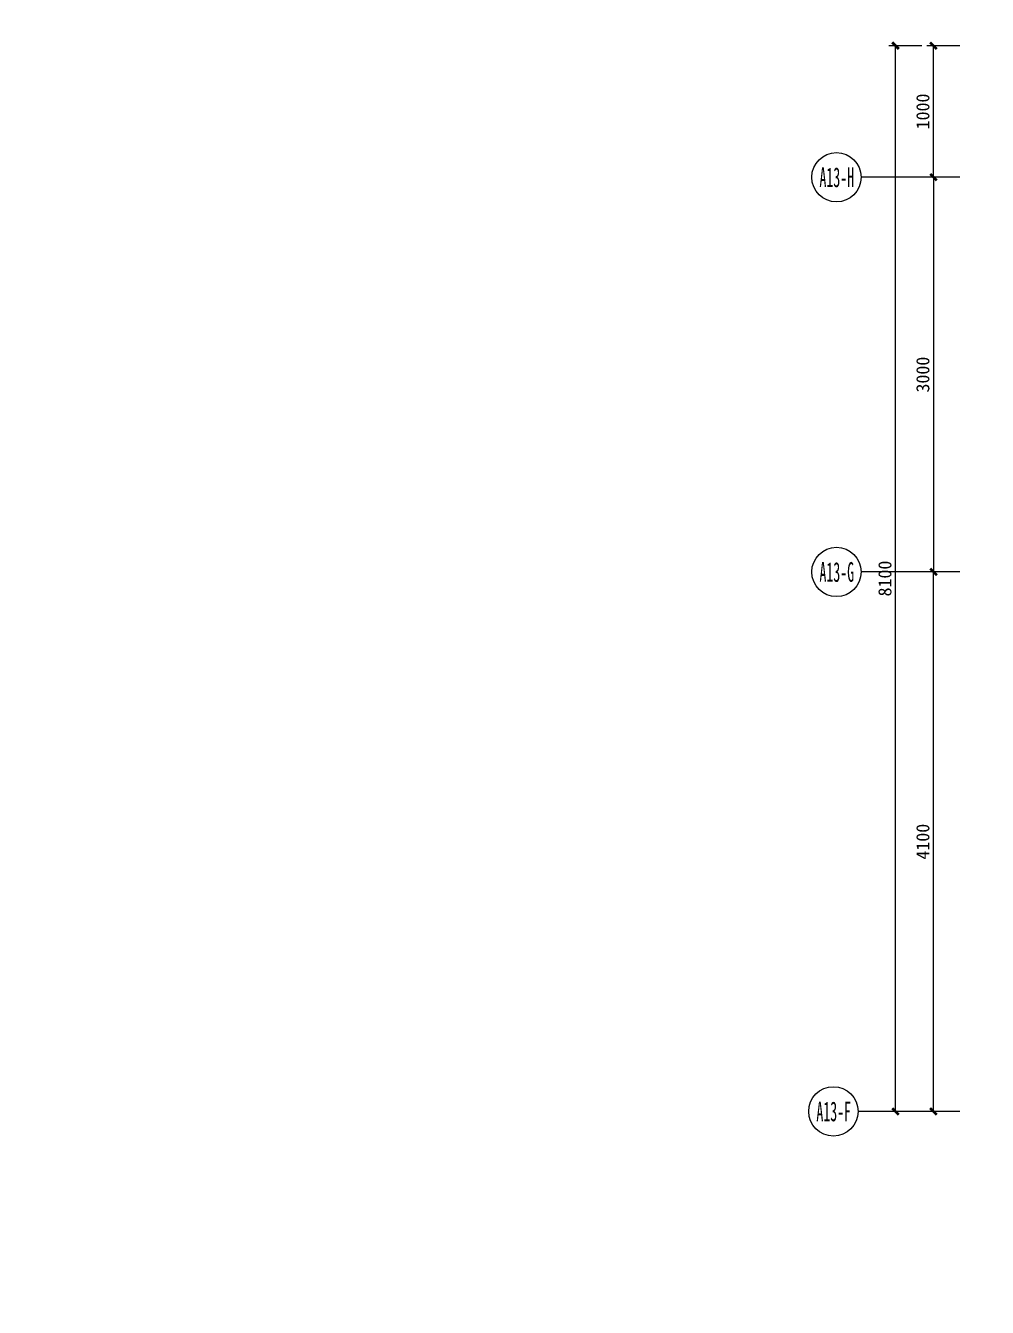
# Model space of a CAD drawing. Header units: millimetres. Extents: x -102565 to 103504, y -132507 to -120.
# Drawn here: x -1751 to 5559, y -31306 to -21564 of the extents above; entities that cross this region are included whole.
import ezdxf
from ezdxf import colors
from ezdxf.entities.mleader import LeaderData, LeaderLine
from ezdxf.enums import TextEntityAlignment as Align
from ezdxf.math import Vec2, Vec3

# ---------------------------------------------------------------- set-up
doc = ezdxf.new("R2010")
doc.units = ezdxf.units.MM
doc.header["$LTSCALE"] = 10
doc.layers.get('Defpoints').update_dxf_attribs({"color": 9})
for name, color, linetype in [('-B34  天花点位注释  LESS', 1, 'Continuous'), ('-B60  给   排   水  LESS', 2, 'Continuous'), ('AXIS', 3, 'Continuous')]:
    doc.layers.add(name, color=color, linetype=linetype)
doc.styles.add('LESS标准文字', font='simhei.ttf', dxfattribs={"height": 2})
doc.dimstyles.new('标准注释（LESS）', dxfattribs={"dimtxt": 2, "dimasz": 1, "dimexe": 1, "dimexo": 0, "dimgap": 0.6, "dimtad": 1, "dimdec": 0, "dimrnd": 5, "dimzin": 12, "dimtxsty": 'LESS标准文字', "dimblk": 'ARCHTICK', "dimcen": 0, "dimclrd": 1, "dimclre": 1, "dimclrt": 3, "dimadec": 0, "dimazin": 0, "dimtfac": 1, "dimtdec": 0, "dimtix": 1, "dimtofl": 0, "dimtmove": 2, "dimatfit": 3, "dimldrblk": 'DOT', "dimfxl": 4, "dimfxlon": 1, "dimtfill": 1, "dimtolj": 1, "dimarcsym": 0})

# ---------------------------------------------------------------- blocks, each defined once
blk = doc.blocks.new('_ArchTick')
at = {"color": 0, "linetype": 'ByBlock', "const_width": 0.4}
blk.add_lwpolyline([(-0.5, -0.5), (0.5, 0.5)], dxfattribs=at)
blk = doc.blocks.new('*D1174')
at = {"layer": '-B34  天花点位注释  LESS', "color": 1, "lineweight": -2, "transparency": 16777216}
for p, q in [((27025.3, -24516.3), (27364.4, -24516.3)), ((27314.4, -24516.3), (27314.4, -25116.7)), ((27025.3, -25116.7), (27364.4, -25116.7))]:
    blk.add_line(p, q, dxfattribs=at)
at = {"layer": 'Defpoints', "color": 0, "transparency": 16777216}
for p in [(-850, -120), (-50, -120), (-50, -142.1), (27025.3, -24516.3), (27025.3, -25116.7), (27314.4, -25116.7)]:
    blk.add_point(p, dxfattribs=at)
at = {"layer": '-B34  天花点位注释  LESS', "color": 1, "lineweight": -2, "transparency": 16777216, "xscale": 50, "yscale": 50, "zscale": 50}
for p, rotation in [((27314.4, -24516.3), 90), ((27314.4, -25116.7), 270)]:
    blk.add_blockref('_ArchTick', p, dxfattribs=dict(at, rotation=rotation))
at = {"layer": 'Defpoints', "color": 8, "transparency": 16777216, "insert": (-450, -142.1), "char_height": 30, "attachment_point": 5, "style": 'LESS标准文字'}
blk.add_mtext('\\A1;800', dxfattribs=at)
at = {"layer": '-B34  天花点位注释  LESS', "color": 3, "transparency": 16777216, "insert": (27233.8, -24816.5), "char_height": 100, "attachment_point": 5, "rotation": 90, "style": 'LESS标准文字', "bg_fill": 3, "box_fill_scale": 1.1, "bg_fill_color": 256, "bg_fill_true_color": 13158600, "bg_fill_transparency": 0}
blk.add_mtext('\\A1;600', dxfattribs=at)
blk = doc.blocks.new('_Dot')
at = {"color": 0, "linetype": 'ByBlock', "lineweight": -2}
blk.add_line((-0.5, 0), (-1, 0), dxfattribs=at)
at = {"color": 0, "linetype": 'ByBlock', "const_width": 0.5}
blk.add_lwpolyline([(-0.25, 0, 1), (0.25, 0, 1)], format="xyb", close=True, dxfattribs=at)
blk = doc.blocks.new('*D1260')
at = {"color": 1, "lineweight": -2, "transparency": 16777216}
for p, q in [((5061.2, -21716.7), (4811.2, -21716.7)), ((4861.2, -29816.7), (4861.2, -21716.7)), ((5061.2, -29816.7), (4811.2, -29816.7))]:
    blk.add_line(p, q, dxfattribs=at)
at = {"layer": 'Defpoints', "color": 0, "transparency": 16777216}
for p in [(4861.2, -21716.7), (5349.7, -21716.7), (5349.7, -29816.7)]:
    blk.add_point(p, dxfattribs=at)
at = {"color": 1, "lineweight": -2, "transparency": 16777216, "xscale": 50, "yscale": 50, "zscale": 50}
for p, rotation in [((4861.2, -21716.7), 90), ((4861.2, -29816.7), 270)]:
    blk.add_blockref('_ArchTick', p, dxfattribs=dict(at, rotation=rotation))
at = {"color": 3, "transparency": 16777216, "insert": (4780.6, -25766.7), "char_height": 100, "attachment_point": 5, "rotation": 90, "style": 'LESS标准文字', "bg_fill": 3, "box_fill_scale": 1.1, "bg_fill_color": 256, "bg_fill_true_color": 13158600, "bg_fill_transparency": 0}
blk.add_mtext('\\A1;8100', dxfattribs=at)
blk = doc.blocks.new('*D1261')
at = {"color": 1, "lineweight": -2, "transparency": 16777216}
for p, q in [((5349.7, -25716.7), (5099.7, -25716.7)), ((5149.7, -29816.7), (5149.7, -25716.7)), ((5349.7, -29816.7), (5099.7, -29816.7))]:
    blk.add_line(p, q, dxfattribs=at)
at = {"layer": 'Defpoints', "color": 0, "transparency": 16777216}
for p in [(5149.7, -25716.7), (5519.7, -25716.7), (5463.5, -29816.7)]:
    blk.add_point(p, dxfattribs=at)
at = {"color": 1, "lineweight": -2, "transparency": 16777216, "xscale": 50, "yscale": 50, "zscale": 50}
for p, rotation in [((5149.7, -25716.7), 90), ((5149.7, -29816.7), 270)]:
    blk.add_blockref('_ArchTick', p, dxfattribs=dict(at, rotation=rotation))
at = {"color": 3, "transparency": 16777216, "insert": (5069.1, -27766.7), "char_height": 100, "attachment_point": 5, "rotation": 90, "style": 'LESS标准文字', "bg_fill": 3, "box_fill_scale": 1.1, "bg_fill_color": 256, "bg_fill_true_color": 13158600, "bg_fill_transparency": 0}
blk.add_mtext('\\A1;4100', dxfattribs=at)
blk = doc.blocks.new('*D1262')
at = {"color": 1, "lineweight": -2, "transparency": 16777216}
for p, q in [((5349.7, -22716.7), (5099.7, -22716.7)), ((5149.7, -22716.7), (5149.7, -25716.7)), ((5349.7, -25716.7), (5099.7, -25716.7))]:
    blk.add_line(p, q, dxfattribs=at)
at = {"layer": 'Defpoints', "color": 0, "transparency": 16777216}
for p in [(5478.6, -22716.7), (5149.7, -25716.7), (5519.7, -25716.7)]:
    blk.add_point(p, dxfattribs=at)
at = {"color": 1, "lineweight": -2, "transparency": 16777216, "xscale": 50, "yscale": 50, "zscale": 50}
for p, rotation in [((5149.7, -22716.7), 90), ((5149.7, -25716.7), 270)]:
    blk.add_blockref('_ArchTick', p, dxfattribs=dict(at, rotation=rotation))
at = {"color": 3, "transparency": 16777216, "insert": (5069.1, -24216.7), "char_height": 100, "attachment_point": 5, "rotation": 90, "style": 'LESS标准文字', "bg_fill": 3, "box_fill_scale": 1.1, "bg_fill_color": 256, "bg_fill_true_color": 13158600, "bg_fill_transparency": 0}
blk.add_mtext('\\A1;3000', dxfattribs=at)
blk = doc.blocks.new('*D1263')
at = {"color": 1, "lineweight": -2, "transparency": 16777216}
for p, q in [((5349.7, -21716.7), (5099.7, -21716.7)), ((5149.7, -22716.7), (5149.7, -21716.7)), ((5349.7, -22716.7), (5099.7, -22716.7))]:
    blk.add_line(p, q, dxfattribs=at)
at = {"layer": 'Defpoints', "color": 0, "transparency": 16777216}
for p in [(5149.7, -21716.7), (5492.3, -21716.7), (5478.6, -22716.7)]:
    blk.add_point(p, dxfattribs=at)
at = {"color": 1, "lineweight": -2, "transparency": 16777216, "xscale": 50, "yscale": 50, "zscale": 50}
for p, rotation in [((5149.7, -21716.7), 90), ((5149.7, -22716.7), 270)]:
    blk.add_blockref('_ArchTick', p, dxfattribs=dict(at, rotation=rotation))
at = {"color": 3, "transparency": 16777216, "insert": (5069.1, -22216.7), "char_height": 100, "attachment_point": 5, "rotation": 90, "style": 'LESS标准文字', "bg_fill": 3, "box_fill_scale": 1.1, "bg_fill_color": 256, "bg_fill_true_color": 13158600, "bg_fill_transparency": 0}
blk.add_mtext('\\A1;1000', dxfattribs=at)
blk = doc.blocks.new('*U41')
at = {"color": 1}
blk.add_line((0, 0), (-15, 0), dxfattribs=at)
blk.add_circle((-18.75, 0), 3.75, dxfattribs=at)
at = {"color": 3, "style": 'LESS标准文字', "width": 2.440007, "flags": 8}
blk.add_attdef('轴号', text='', height=3, dxfattribs=at).set_placement((-21.33, -1.5), (-16.07, -1.5), align=Align.FIT)

msp = doc.modelspace()

# ---------------------------------------------------------------- dimensions: what is measured, and where the dimension line sits
at = {"layer": '-B34  天花点位注释  LESS', "color": 1}
dim = msp.add_linear_dim(base=(27314.4, -25116.7), p1=(27025.3, -24516.3), p2=(27025.3, -25116.7), angle=90, dimstyle='标准注释（LESS）', override={"dimscale": 0, "dimtix": 1, "dimtofl": 0, "dimtmove": 2, "dimatfit": 3, "dimfxl": 8, "dimarcsym": 1}, dxfattribs=at)
dim.commit()
dim.dimension.update_dxf_attribs({"geometry": '*D1174', "text_midpoint": (27233.8, -24816.5)})

# ---------------------------------------------------------------- leaders
at = {"layer": '-B60  给   排   水  LESS'}
ml = msp.add_multileader_mtext('Standard', dxfattribs=at)
ml.set_content('热水储水罐200L(落地安装）', color=3, style='LESS标准文字')
ml.set_leader_properties(color=1)
ml.set_arrow_properties(name='DOT')
ml.build(insert=Vec2(0, 0))
ml.multileader.update_dxf_attribs({"dogleg_length": 5, "arrow_head_size": 50, "scale": 50})
ctx = ml.context
ctx.base_point, ctx.scale, ctx.char_height, ctx.arrow_head_size, ctx.landing_gap_size, ctx.plane_origin = Vec3(27624.1, -30238.3, -0.1), 50, 100, 50, 100, Vec3(28169.5, -30639.4, -0.1)
ctx.text_align_type = 2
notes = []
notes.append((ctx, [(0, (1, 1, 0), (29928.3, -30238.3, -0.1), (-1, 0), 399.7, [(0, [(30438.2, -30451.6, -0.1)], 0, [])])]))
ctx.mtext.insert, ctx.mtext.width, ctx.mtext.alignment, ctx.mtext.flow_direction = Vec3(29428.6, -30180.7, -0.1), 1927.621, 3, 5
ml = msp.add_multileader_mtext('Standard', dxfattribs=at)
ml.set_content('家用空气源热泵(挂墙安装，功率3.5kW)', color=3, style='LESS标准文字')
ml.set_leader_properties(color=1)
ml.set_arrow_properties(name='DOT')
ml.build(insert=Vec2(0, 0))
ml.multileader.update_dxf_attribs({"dogleg_length": 5, "arrow_head_size": 50, "scale": 50})
ctx = ml.context
ctx.base_point, ctx.scale, ctx.char_height, ctx.arrow_head_size, ctx.landing_gap_size, ctx.plane_origin = Vec3(26853.3, -30439, -0.1), 50, 100, 50, 100, Vec3(28169.5, -30840, -0.1)
ctx.text_align_type = 2
notes.append((ctx, [(0, (1, 1, 0), (29928.3, -30439, -0.1), (-1, 0), 399.7, [(0, [(30916.1, -30690.8, -0.1)], 0, [])])]))
ctx.mtext.insert, ctx.mtext.width, ctx.mtext.alignment, ctx.mtext.flow_direction = Vec3(29428.6, -30378.9, -0.1), 2639.872, 3, 5
ml = msp.add_multileader_mtext('Standard', dxfattribs=at)
ml.set_content('清洁用水龙头H=700', color=3, style='LESS标准文字')
ml.set_leader_properties(color=1)
ml.set_arrow_properties(name='DOT')
ml.build(insert=Vec2(0, 0))
ml.multileader.update_dxf_attribs({"dogleg_length": 5, "arrow_head_size": 50, "scale": 50})
ctx = ml.context
ctx.base_point, ctx.scale, ctx.char_height, ctx.arrow_head_size, ctx.landing_gap_size, ctx.plane_origin = Vec3(29119.2, -31225.2), 50, 100, 50, 100, Vec3(29103.5, -30122.6)
ctx.text_align_type = 2
notes.append((ctx, [(0, (1, 1, 0), (30479.9, -31225.2), (-1, 0), 311.8, [(0, [(30846.9, -30754.2)], 0, [])])]))
ctx.mtext.insert, ctx.mtext.width, ctx.mtext.alignment, ctx.mtext.flow_direction = Vec3(30068.1, -31174.9), 988.093, 3, 5
for ctx, leaders in notes:
    for number, flags, end, landing, length, lines in leaders:
        leader = LeaderData()
        leader.index, (leader.has_last_leader_line, leader.has_dogleg_vector, leader.attachment_direction) = number, flags
        leader.last_leader_point, leader.dogleg_vector, leader.dogleg_length = Vec3(end), Vec3(landing), length
        for number, points, colour, breaks in lines:
            line = LeaderLine()
            line.index, line.vertices, line.color, line.breaks = number, Vec3.list(points), colors.encode_raw_color(colour), breaks
            leader.lines.append(line)
        ctx.leaders.append(leader)

# ---------------------------------------------------------------- next in the draw order: leaders
ml = msp.add_multileader_mtext('Standard', dxfattribs=at)
ml.set_content('沐浴冷热水给水接口H=1100', color=3, style='LESS标准文字')
ml.set_leader_properties(color=1)
ml.set_arrow_properties(name='DOT')
ml.build(insert=Vec2(0, 0))
ml.multileader.update_dxf_attribs({"dogleg_length": 5, "arrow_head_size": 50, "scale": 50})
ctx = ml.context
ctx.base_point, ctx.scale, ctx.char_height, ctx.arrow_head_size, ctx.landing_gap_size, ctx.plane_origin = Vec3(22382.8, -23101.3), 50, 100, 50, 100, Vec3(26752.3, -23884.7)
ctx.text_align_type = 2
notes = []
notes.append((ctx, [(1, (1, 1, 0), (23798.1, -23101.3), (-1, 0), 363.1, [(1, [(25108.8, -22915.1), (25125.1, -22763.9)], 0, [])])]))
ctx.mtext.insert, ctx.mtext.width, ctx.mtext.alignment, ctx.mtext.flow_direction = Vec3(23335.1, -23043.8), 988.093, 3, 5
ml = msp.add_multileader_mtext('Standard', dxfattribs=at)
ml.set_content('坐便器给水H=200', color=3, style='LESS标准文字')
ml.set_leader_properties(color=1)
ml.set_arrow_properties(name='DOT')
ml.build(insert=Vec2(0, 0))
ml.multileader.update_dxf_attribs({"dogleg_length": 5, "arrow_head_size": 50, "scale": 50})
ctx = ml.context
ctx.base_point, ctx.scale, ctx.char_height, ctx.arrow_head_size, ctx.landing_gap_size, ctx.plane_origin = Vec3(31356.5, -24430.9), 50, 100, 50, 100, Vec3(32691.1, -22200)
ctx.text_align_type = 2
notes.append((ctx, [(0, (1, 1, 0), (32545.8, -24430.9), (-1, 0), 283.1, [(0, [(33265.4, -23436.7)], 0, [])])]))
ctx.mtext.insert, ctx.mtext.width, ctx.mtext.alignment, ctx.mtext.flow_direction = Vec3(32162.7, -24380.7), 988.093, 3, 5
ml = msp.add_multileader_mtext('Standard', dxfattribs=at)
ml.set_content('坐便器排污口', color=3, style='LESS标准文字')
ml.set_leader_properties(color=1)
ml.set_arrow_properties(name='DOT')
ml.build(insert=Vec2(0, 0))
ml.multileader.update_dxf_attribs({"dogleg_length": 5, "arrow_head_size": 50, "scale": 50})
ctx = ml.context
ctx.base_point, ctx.scale, ctx.char_height, ctx.arrow_head_size, ctx.landing_gap_size, ctx.plane_origin = Vec3(22401.9, -23662.7), 50, 100, 50, 100, Vec3(25981.1, -22147.1)
ctx.text_align_type = 2
notes.append((ctx, [(1, (1, 1, 0), (23902, -23662.7), (-1, 0), 466.9, [(0, [(25044.9, -23667)], 0, [])])]))
ctx.mtext.insert, ctx.mtext.width, ctx.mtext.alignment, ctx.mtext.flow_direction = Vec3(23335.1, -23604.9), 988.093, 3, 5
ml = msp.add_multileader_mtext('Standard', dxfattribs=at)
ml.set_content('坐便器排污口', color=3, style='LESS标准文字')
ml.set_leader_properties(color=1)
ml.set_arrow_properties(name='DOT')
ml.build(insert=Vec2(0, 0))
ml.multileader.update_dxf_attribs({"dogleg_length": 5, "arrow_head_size": 50, "scale": 50})
ctx = ml.context
ctx.base_point, ctx.scale, ctx.char_height, ctx.arrow_head_size, ctx.landing_gap_size, ctx.plane_origin = Vec3(31337.6, -24836.5), 50, 100, 50, 100, Vec3(35958.3, -21807.8)
ctx.text_align_type = 2
notes.append((ctx, [(1, (1, 1, 0), (32653.9, -24836.5), (-1, 0), 283.1, [(0, [(33072.6, -23736.7)], 0, [])])]))
ctx.mtext.insert, ctx.mtext.width, ctx.mtext.alignment, ctx.mtext.flow_direction = Vec3(32270.7, -24778.6), 988.093, 3, 5
ml = msp.add_multileader_mtext('Standard', dxfattribs=at)
ml.set_content('坐便器给水H=200', color=3, style='LESS标准文字')
ml.set_leader_properties(color=1)
ml.set_arrow_properties(name='DOT')
ml.build(insert=Vec2(0, 0))
ml.multileader.update_dxf_attribs({"dogleg_length": 5, "arrow_head_size": 50, "scale": 50})
ctx = ml.context
ctx.base_point, ctx.scale, ctx.char_height, ctx.arrow_head_size, ctx.landing_gap_size, ctx.plane_origin = Vec3(22528.9, -24187.8), 50, 100, 50, 100, Vec3(25981.1, -22542)
ctx.text_align_type = 2
notes.append((ctx, [(1, (1, 1, 0), (23770.4, -24187.8), (-1, 0), 335.3, [(0, [(24820.7, -23960.3)], 0, [])])]))
ctx.mtext.insert, ctx.mtext.width, ctx.mtext.alignment, ctx.mtext.flow_direction = Vec3(23335.1, -24137.6), 988.093, 3, 5
ml = msp.add_multileader_mtext('Standard', dxfattribs=at)
ml.set_content('洗手台冷热水给水接口H=550', color=3, style='LESS标准文字')
ml.set_leader_properties(color=1)
ml.set_arrow_properties(name='DOT')
ml.build(insert=Vec2(0, 0))
ml.multileader.update_dxf_attribs({"dogleg_length": 5, "arrow_head_size": 50, "scale": 50})
ctx = ml.context
ctx.base_point, ctx.scale, ctx.char_height, ctx.arrow_head_size, ctx.landing_gap_size, ctx.plane_origin = Vec3(22314.3, -24819), 50, 100, 50, 100, Vec3(26507.3, -25199.6)
ctx.text_align_type = 2
notes.append((ctx, [(1, (1, 1, 0), (23883.7, -24819), (-1, 0), 448.6, [(1, [(24963.4, -24500.9), (24961.1, -24350.9)], 0, [])])]))
ctx.mtext.insert, ctx.mtext.width, ctx.mtext.alignment, ctx.mtext.flow_direction = Vec3(23335.1, -24761.5), 988.093, 3, 5
for ctx, leaders in notes:
    for number, flags, end, landing, length, lines in leaders:
        leader = LeaderData()
        leader.index, (leader.has_last_leader_line, leader.has_dogleg_vector, leader.attachment_direction) = number, flags
        leader.last_leader_point, leader.dogleg_vector, leader.dogleg_length = Vec3(end), Vec3(landing), length
        for number, points, colour, breaks in lines:
            line = LeaderLine()
            line.index, line.vertices, line.color, line.breaks = number, Vec3.list(points), colors.encode_raw_color(colour), breaks
            leader.lines.append(line)
        ctx.leaders.append(leader)

# ---------------------------------------------------------------- next in the draw order: dimensions: what is measured, and where the dimension line sits
dim = msp.add_linear_dim(base=(4861.2, -21716.7), p1=(5349.7, -29816.7), p2=(5349.7, -21716.7), angle=90, dimstyle='标准注释（LESS）', override={"dimscale": 0, "dimtix": 1, "dimtofl": 0, "dimtmove": 1, "dimatfit": 1})
dim.commit()
dim.dimension.update_dxf_attribs({"geometry": '*D1260', "text_midpoint": (4780.6, -25766.7)})

# ---------------------------------------------------------------- next in the draw order: dimensions: what is measured, and where the dimension line sits
dim = msp.add_linear_dim(base=(5149.7, -25716.7), p1=(5463.5, -29816.7), p2=(5519.7, -25716.7), angle=270, dimstyle='标准注释（LESS）', override={"dimscale": 0, "dimtix": 1, "dimtofl": 0, "dimtmove": 1, "dimatfit": 1})
dim.commit()
dim.dimension.update_dxf_attribs({"geometry": '*D1261', "text_midpoint": (5069.1, -27766.7)})

# ---------------------------------------------------------------- next in the draw order: block references
at = {"layer": 'AXIS', "color": 2}
ref = msp.add_blockref('*U41', (5326.3, -29816.7), dxfattribs=dict(at, xscale=50, yscale=50, zscale=50))
ref.add_attrib('轴号', 'A13-F', dxfattribs={"layer": '0', "color": 3, "height": 150, "style": 'LESS标准文字', "width": 0.488001, "flags": 8}).set_placement((4259.6, -29891.7), (4522.8, -29891.7), align=Align.FIT)

# ---------------------------------------------------------------- next in the draw order: dimensions: what is measured, and where the dimension line sits
dim = msp.add_linear_dim(base=(5149.7, -25716.7), p1=(5478.6, -22716.7), p2=(5519.7, -25716.7), angle=90, dimstyle='标准注释（LESS）', override={"dimscale": 0, "dimtix": 1, "dimtofl": 0, "dimtmove": 1, "dimatfit": 1})
dim.commit()
dim.dimension.update_dxf_attribs({"geometry": '*D1262', "text_midpoint": (5069.1, -24216.7)})

# ---------------------------------------------------------------- next in the draw order: leaders
at = {"layer": '-B60  给   排   水  LESS'}
ml = msp.add_multileader_mtext('Standard', dxfattribs=at)
ml.set_content('洗衣机水龙头H=450', color=3, style='LESS标准文字')
ml.set_leader_properties(color=1)
ml.set_arrow_properties(name='DOT')
ml.build(insert=Vec2(0, 0))
ml.multileader.update_dxf_attribs({"dogleg_length": 5, "arrow_head_size": 50, "scale": 50})
ctx = ml.context
ctx.base_point, ctx.scale, ctx.char_height, ctx.arrow_head_size, ctx.landing_gap_size, ctx.plane_origin = Vec3(28119.1, -29717.1, -0.1), 50, 100, 50, 100, Vec3(28169.5, -30118.1, -0.1)
ctx.text_align_type = 2
notes = []
notes.append((ctx, [(0, (1, 1, 0), (29928.3, -29717.1, -0.1), (-1, 0), 399.7, [(0, [(30883.4, -30310.3, -0.1)], 0, [])])]))
ctx.mtext.insert, ctx.mtext.width, ctx.mtext.alignment, ctx.mtext.flow_direction = Vec3(29428.6, -29659.2, -0.1), 1455.841, 3, 5
for ctx, leaders in notes:
    for number, flags, end, landing, length, lines in leaders:
        leader = LeaderData()
        leader.index, (leader.has_last_leader_line, leader.has_dogleg_vector, leader.attachment_direction) = number, flags
        leader.last_leader_point, leader.dogleg_vector, leader.dogleg_length = Vec3(end), Vec3(landing), length
        for number, points, colour, breaks in lines:
            line = LeaderLine()
            line.index, line.vertices, line.color, line.breaks = number, Vec3.list(points), colors.encode_raw_color(colour), breaks
            leader.lines.append(line)
        ctx.leaders.append(leader)

# ---------------------------------------------------------------- next in the draw order: block references
at = {"layer": 'AXIS', "color": 2}
ref = msp.add_blockref('*U41', (5349.7, -25716.7), dxfattribs=dict(at, xscale=50, yscale=50, zscale=50))
ref.add_attrib('轴号', 'A13-G', dxfattribs={"layer": '0', "color": 3, "height": 150, "style": 'LESS标准文字', "width": 0.488001, "flags": 8}).set_placement((4283, -25791.7), (4546.2, -25791.7), align=Align.FIT)

# ---------------------------------------------------------------- next in the draw order: dimensions: what is measured, and where the dimension line sits
dim = msp.add_linear_dim(base=(5149.7, -21716.7), p1=(5478.6, -22716.7), p2=(5492.3, -21716.7), angle=270, dimstyle='标准注释（LESS）', override={"dimscale": 0, "dimtix": 1, "dimtofl": 0, "dimtmove": 1, "dimatfit": 1})
dim.commit()
dim.dimension.update_dxf_attribs({"geometry": '*D1263', "text_midpoint": (5069.1, -22216.7)})

# ---------------------------------------------------------------- next in the draw order: leaders
at = {"layer": '-B60  给   排   水  LESS'}
ml = msp.add_multileader_mtext('Standard', dxfattribs=at)
ml.set_content('清洁水龙头H=700', color=3, style='LESS标准文字')
ml.set_leader_properties(color=1)
ml.set_arrow_properties(name='DOT')
ml.build(insert=Vec2(0, 0))
ml.multileader.update_dxf_attribs({"dogleg_length": 5, "arrow_head_size": 50, "scale": 50})
ctx = ml.context
ctx.base_point, ctx.scale, ctx.char_height, ctx.arrow_head_size, ctx.landing_gap_size, ctx.plane_origin = Vec3(35971.4, -25893.1), 50, 100, 50, 100, Vec3(37304.9, -23662.1)
ctx.text_align_type = 2
notes = []
notes.append((ctx, [(0, (1, 1, 0), (37159.6, -25893.1), (-1, 0), 283.1, [(0, [(37933.5, -25107.2)], 0, [])])]))
ctx.mtext.insert, ctx.mtext.width, ctx.mtext.alignment, ctx.mtext.flow_direction = Vec3(36776.5, -25842.8), 988.093, 3, 5
for ctx, leaders in notes:
    for number, flags, end, landing, length, lines in leaders:
        leader = LeaderData()
        leader.index, (leader.has_last_leader_line, leader.has_dogleg_vector, leader.attachment_direction) = number, flags
        leader.last_leader_point, leader.dogleg_vector, leader.dogleg_length = Vec3(end), Vec3(landing), length
        for number, points, colour, breaks in lines:
            line = LeaderLine()
            line.index, line.vertices, line.color, line.breaks = number, Vec3.list(points), colors.encode_raw_color(colour), breaks
            leader.lines.append(line)
        ctx.leaders.append(leader)

# ---------------------------------------------------------------- next in the draw order: block references
at = {"layer": 'AXIS', "color": 2}
ref = msp.add_blockref('*U41', (5349.7, -22716.7), dxfattribs=dict(at, xscale=50, yscale=50, zscale=50))
ref.add_attrib('轴号', 'A13-H', dxfattribs={"layer": '0', "color": 3, "height": 150, "style": 'LESS标准文字', "width": 0.488001, "flags": 8}).set_placement((4283, -22791.7), (4546.2, -22791.7), align=Align.FIT)

doc.saveas('drawing.dxf')
